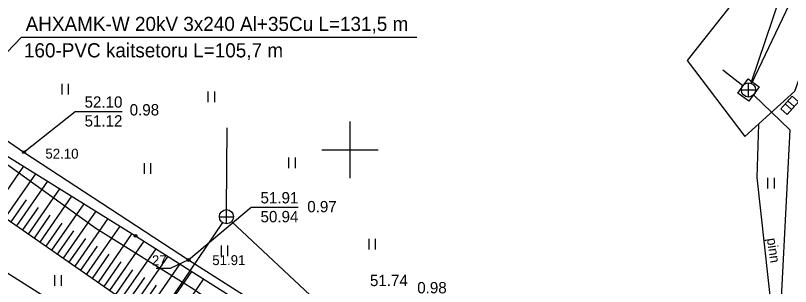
# Model space of a CAD drawing. Extents: x 641584 to 642110, y 6457374 to 6457909.
# Drawn here: x 641826.4 to 641881.1, y 6457590.3 to 6457609.5 of the extents above; entities that cross this region are included whole.
import ezdxf

# ---------------------------------------------------------------- set-up
doc = ezdxf.new("R2010")
doc.units = 0
for name, color, linetype in [('ABIJOONIS', 7, 'Continuous'), ('HALJASTUS', 7, 'Continuous'), ('KKAEV', 7, 'Continuous'), ('KORGUS', 7, 'Continuous'), ('KPKAABEL', 7, 'Continuous'), ('KTRASS', 7, 'Continuous'), ('MOOTMPUNKT', 7, 'Continuous'), ('MPKAABEL', 7, 'Continuous'), ('POST', 7, 'Continuous'), ('RAJATIS', 7, 'Continuous'), ('RELJEEF', 7, 'Continuous'), ('TEE', 7, 'Continuous'), ('VORK', 7, 'Continuous')]:
    doc.layers.add(name, color=color, linetype=linetype)

# ---------------------------------------------------------------- blocks, each defined once
blk = doc.blocks.new('ELKAPP')
at = {"layer": 'POST'}
for p, q in [((-0.27, 0.6), (-0.27, -0.6)), ((0.27, 0.6), (0.27, -0.6))]:
    blk.add_line(p, q, dxfattribs=at)
blk.add_lwpolyline([(-1.19, 0.6), (1.19, 0.6), (1.19, -0.6), (-1.19, -0.6)], close=True, dxfattribs=at)
blk = doc.blocks.new('KAKAEV')
at = {"layer": 'KKAEV'}
for p, q in [((-1, 0), (1, 0)), ((0, -1), (0, 1))]:
    blk.add_line(p, q, dxfattribs=at)
blk.add_circle((0, 0), 1, dxfattribs=at)
blk = doc.blocks.new('RING02')
at = {"layer": 'KORGUS'}
blk.add_circle((0, 0), 0.2, dxfattribs=at)
blk = doc.blocks.new('HEIN')
at = {"layer": 'HALJASTUS'}
for p, q in [((-0.46, 0.76), (-0.46, -0.76)), ((0.46, 0.76), (0.46, -0.76))]:
    blk.add_line(p, q, dxfattribs=at)
blk = doc.blocks.new('VKORIS')
at = {"layer": 'VORK'}
for p, q in [((0, 4), (0, -4)), ((-4, 0), (4, 0))]:
    blk.add_line(p, q, dxfattribs=at)

msp = doc.modelspace()

# ---------------------------------------------------------------- linework, layer by layer
at = {"layer": 'ABIJOONIS'}
msp.add_lwpolyline([(641838.592, 6457592.211), (641837.292, 6457591.6), (641836.292, 6457591.6)], dxfattribs=at)
at = {"layer": 'KPKAABEL'}
for points in [[(641857.536, 6457541.784), (641859.65, 6457544.95), (641870.73, 6457560.5), (641871.37, 6457562.41), (641871.19, 6457564.96), (641870.59, 6457567.56), (641867.42, 6457570.76), (641855.01, 6457579.27), (641847.69, 6457584.05), (641838.95, 6457590.12), (641832.02, 6457594.44), (641824.6, 6457599.75), (641816.91, 6457604.56), (641809.47, 6457608.89), (641807.2, 6457610.87), (641806.49, 6457612.61), (641808.009, 6457621.536)], [(641794.703, 6457615.257), (641795.332, 6457616.274), (641797.312, 6457619.3), (641799.861, 6457617.938), (641806.49, 6457613.884), (641814.866, 6457608.145), (641826.947, 6457599.83), (641838.592, 6457592.211), (641847.221, 6457586.735), (641852.841, 6457583.844), (641857.867, 6457581.519), (641862.829, 6457580.037), (641865.469, 6457578.82), (641868.434, 6457577.103), (641874.401, 6457573.765), (641874.85, 6457573.356), (641875.098, 6457572.575), (641873.559, 6457569.855), (641871.9, 6457566.401), (641870.594, 6457564.086)], [(641814.866, 6457608.145), (641826.947, 6457599.83), (641838.592, 6457592.211), (641847.221, 6457586.735), (641852.841, 6457583.844), (641857.867, 6457581.519), (641862.829, 6457580.037), (641865.469, 6457578.82), (641868.434, 6457577.103), (641874.401, 6457573.765), (641874.85, 6457573.356), (641875.098, 6457572.575), (641873.559, 6457569.855), (641871.9, 6457566.401), (641870.594, 6457564.086), (641869.654, 6457562.757), (641866.755, 6457558.439), (641861.588, 6457550.683), (641859.85, 6457548.315), (641855.837, 6457542.851)], [(641822.133, 6457603.134), (641826.783, 6457607.965), (641854.726, 6457607.965)], [(641826.947, 6457599.83), (641830.568, 6457602.704), (641833.902, 6457602.704)], [(641838.592, 6457592.211), (641843.009, 6457595.939), (641846.343, 6457595.939)]]:
    msp.add_lwpolyline(points, dxfattribs=at)
at = {"layer": 'KTRASS'}
for p, q in [((641897.395, 6457644.796), (641878.391, 6457604.672)), ((641890.307, 6457640.112), (641878.337, 6457604.694)), ((641877.781, 6457604.526), (641876.374, 6457605.613)), ((641841.271, 6457595.768), (641841.306, 6457601.555)), ((641841.633, 6457594.926), (641876.866, 6457561.928)), ((641840.987, 6457594.854), (641833.665, 6457584.06))]:
    msp.add_line(p, q, dxfattribs=at)
msp.add_lwpolyline([(641878.529, 6457603.882), (641881.11, 6457601.405), (641879.353, 6457567.573), (641875.815, 6457552.967)], dxfattribs=at)
at = {"layer": 'MPKAABEL'}
msp.add_lwpolyline([(641787.509, 6457615.38), (641788.609, 6457614.708), (641807.023, 6457603.137), (641836.334, 6457584.609), (641837.225, 6457583.973), (641837.393, 6457584.154), (641837.286, 6457583.926), (641842.575, 6457580.936), (641848.67, 6457577.263), (641850.232, 6457576.713), (641851.875, 6457575.351), (641852.436, 6457574.573), (641852.708, 6457574.626), (641852.437, 6457574.556), (641852.368, 6457573.695), (641851.286, 6457572.012)], dxfattribs=at)
at = {"layer": 'RAJATIS'}
msp.add_lwpolyline([(641878.199, 6457603.421), (641877.425, 6457604.002), (641878.154, 6457605.02), (641878.928, 6457604.439), (641878.199, 6457603.421)], dxfattribs=at)
at = {"layer": 'RELJEEF'}
for p, q in [((641826.92, 6457598.829), (641824.787, 6457595.75)), ((641827.771, 6457598.301), (641825.609, 6457595.181)), ((641828.621, 6457597.772), (641826.431, 6457594.611)), ((641829.472, 6457597.244), (641827.253, 6457594.042)), ((641830.322, 6457596.716), (641828.075, 6457593.472)), ((641827.108, 6457596.466), (641826.02, 6457594.896)), ((641831.173, 6457596.187), (641828.897, 6457592.903)), ((641827.944, 6457595.917), (641826.842, 6457594.327)), ((641832.023, 6457595.659), (641829.72, 6457592.334)), ((641828.781, 6457595.369), (641827.664, 6457593.757)), ((641832.874, 6457595.131), (641830.542, 6457591.764)), ((641829.617, 6457594.82), (641828.486, 6457593.188)), ((641833.724, 6457594.602), (641831.364, 6457591.195)), ((641830.453, 6457594.271), (641829.309, 6457592.618)), ((641834.575, 6457594.074), (641832.186, 6457590.625)), ((641831.29, 6457593.722), (641830.131, 6457592.049)), ((641835.422, 6457593.541), (641833.008, 6457590.056)), ((641832.126, 6457593.173), (641830.953, 6457591.479)), ((641836.267, 6457593.005), (641833.83, 6457589.486)), ((641832.962, 6457592.624), (641831.775, 6457590.91)), ((641837.113, 6457592.47), (641834.652, 6457588.917)), ((641833.798, 6457592.075), (641832.597, 6457590.341)), ((641837.959, 6457591.935), (641835.474, 6457588.347)), ((641834.632, 6457591.522), (641833.419, 6457589.771)), ((641838.804, 6457591.399), (641836.296, 6457587.778)), ((641835.465, 6457590.97), (641834.241, 6457589.202)), ((641839.65, 6457590.864), (641837.118, 6457587.209)), ((641836.299, 6457590.417), (641835.063, 6457588.632))]:
    msp.add_line(p, q, dxfattribs=at)
for points in [[(641801.216, 6457632.531), (641802.07, 6457630.977), (641801.527, 6457628.103), (641802.12, 6457625.97), (641807.466, 6457610.913), (641834.839, 6457593.91), (641850.341, 6457584.094), (641867.852, 6457574.188), (641878.133, 6457566.271), (641877.235, 6457560.744), (641874.701, 6457557.074), (641870.141, 6457554.099)], [(641797.865, 6457630.9), (641798.285, 6457630.637), (641798.422, 6457630.52), (641798.534, 6457630.35), (641798.59, 6457630.161), (641798.589, 6457629.95), (641797.984, 6457628.42), (641798.163, 6457627.485), (641799.841, 6457623.016), (641804.491, 6457610.634), (641804.973, 6457609.457), (641818.807, 6457599.893), (641839.551, 6457585.523), (641850.706, 6457578.727), (641859.549, 6457572.629), (641868.832, 6457564.804), (641874.167, 6457560.682), (641873.807, 6457559.875), (641873.073, 6457558.776), (641870.982, 6457555.441), (641870.141, 6457554.099)]]:
    msp.add_lwpolyline(points, dxfattribs=at)
at = {"layer": 'TEE'}
for points in [[(641897.833, 6457648.378), (641889.65, 6457633.595), (641882.388, 6457619.262), (641880.804, 6457615.118), (641873.834, 6457606.306), (641877.914, 6457600.943), (641881.457, 6457604.147), (641886.112, 6457617.089), (641893.228, 6457631.48), (641900.601, 6457647.178)], [(641878.876, 6457601.813), (641878.775, 6457598.038), (641880.369, 6457583.478), (641876.926, 6457571.312), (641875.736, 6457559.188), (641872.046, 6457556.054), (641866.032, 6457546.788), (641860.793, 6457538.588)]]:
    msp.add_lwpolyline(points, dxfattribs=at)

# ---------------------------------------------------------------- block references
at = {"layer": 'HALJASTUS', "xscale": 0.5, "yscale": 0.5}
for p in [(641829.85, 6457604.273), (641840.18, 6457603.73), (641845.888, 6457599.07), (641835.675, 6457598.681), (641879.752, 6457597.633), (641841.112, 6457592.856), (641851.558, 6457593.322), (641829.345, 6457590.759)]:
    msp.add_blockref('HEIN', p, dxfattribs=at)
at = {"layer": 'KKAEV', "xscale": 0.5, "yscale": 0.5}
for p in [(641878.177, 6457604.221), (641841.268, 6457595.268)]:
    msp.add_blockref('KAKAEV', p, dxfattribs=at)
at = {"layer": 'MOOTMPUNKT', "xscale": 0.5, "yscale": 0.5}
for p in [(641826.947, 6457599.83), (641834.839, 6457593.91), (641838.592, 6457592.211)]:
    msp.add_blockref('RING02', p, dxfattribs=at)
at = {"layer": 'POST', "xscale": 0.5, "yscale": 0.5, "rotation": 48.31199165594647}
msp.add_blockref('ELKAPP', (641881.086, 6457603.143), dxfattribs=at)
at = {"layer": 'VORK', "xscale": 0.5, "yscale": 0.5}
msp.add_blockref('VKORIS', (641850, 6457600), dxfattribs=at)

# ---------------------------------------------------------------- texts
at = {"layer": 'ABIJOONIS'}
msp.add_text(' 27', height=0.7, dxfattribs=at).set_placement((641835.739, 6457591.836))
at = {"layer": 'KORGUS'}
for s, p in [('52.10', (641828.466, 6457599.368)), ('51.91', (641840.266, 6457591.846))]:
    msp.add_text(s, height=0.7, dxfattribs=at).set_placement(p)
at = {"layer": 'KPKAABEL'}
for s, height, p in [('AHXAMK-W 20kV 3x240 Al+35Cu L=131,5 m', 1, (641827.069, 6457608.391)), ('160-PVC kaitsetoru L=105,7 m', 1, (641826.947, 6457606.525)), ('52.10', 0.8, (641831.235, 6457602.97)), ('0.98', 0.8, (641834.425, 6457602.42)), ('51.12', 0.8, (641831.235, 6457601.637)), ('51.91', 0.8, (641843.676, 6457596.206)), ('0.97', 0.8, (641846.981, 6457595.578)), ('50.94', 0.8, (641843.676, 6457594.872)), ('51.74', 0.8, (641851.412, 6457590.361)), ('0.98', 0.8, (641854.757, 6457589.85))]:
    msp.add_text(s, height=height, dxfattribs=at).set_placement(p)
at = {"layer": 'TEE'}
msp.add_text('pinn', height=0.7, rotation=278.7146, dxfattribs=at).set_placement((641879.472, 6457593.715))

doc.saveas('drawing.dxf')
